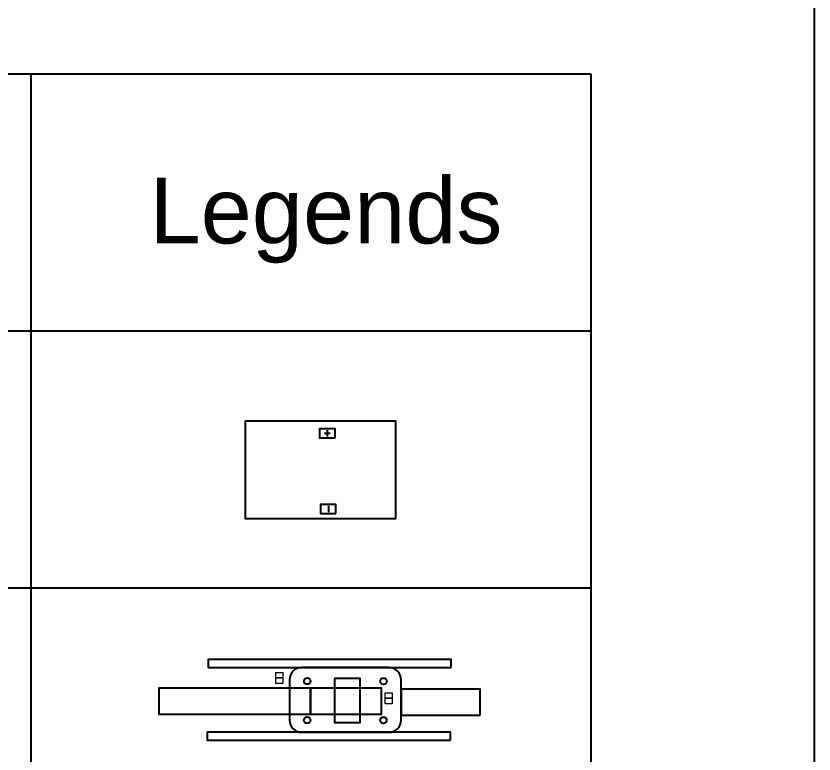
# Model space of a CAD drawing. Header units: millimetres. Extents: x 11482 to 13134, y 681 to 1782.
# Drawn here: x 12819.3 to 12904, y 1399.1 to 1477.4 of the extents above; entities that cross this region are included whole.
import ezdxf
from ezdxf.enums import TextEntityAlignment as Align

# ---------------------------------------------------------------- set-up
doc = ezdxf.new("R2010")
doc.units = ezdxf.units.MM
doc.styles.add('CALIBRI', font='calibri.ttf', dxfattribs={"height": 0.125})
doc.styles.get("Standard").update_dxf_attribs({"font": ''})
doc.styles.get('Standard').set_extended_font_data('SimSun')

# ---------------------------------------------------------------- blocks, each defined once
blk = doc.blocks.new('Frame1')
at = {"color": 0}
blk.add_line((6491.652, 3041.019), (6491.652, 2012.369), dxfattribs=at)
at = {"style": 'CALIBRI'}
for tag, height, p in [('DESIGNER', 5.59, (6559.297, 2111.566)), ('REVIEWER', 5.59, (6559.297, 2078.023)), ('PAGE', 11.628, (6561.297, 2041.746))]:
    blk.add_attdef(tag, text='', height=height, dxfattribs=at).set_placement(p, align=Align.TOP_LEFT)

msp = doc.modelspace()

# ---------------------------------------------------------------- linework, layer by layer
for p, q in [((12820.908, 1471.254), (12880.339, 1471.254)), ((12852.692, 1433.112), (12852.072, 1433.112)), ((12852.423, 1432.805), (12852.423, 1433.455)), ((12852.532, 1424.786), (12852.532, 1425.436))]:
    msp.add_line(p, q)
for points in [[(12880.339, 1471.254), (12880.339, 1171.403), (12747.873, 1171.403), (12747.873, 1471.254), (12820.908, 1471.254)], [(12820.908, 1471.254), (12820.908, 1171.403)], [(12747.873, 1443.995), (12880.339, 1443.995)], [(12747.873, 1416.736), (12880.339, 1416.736)]]:
    msp.add_lwpolyline(points)
for points in [[(12859.669, 1424.107), (12859.669, 1434.435), (12843.673, 1434.435), (12843.673, 1424.107)], [(12853.206, 1432.642), (12853.206, 1433.61), (12851.567, 1433.61), (12851.567, 1432.642)], [(12853.286, 1424.634), (12853.286, 1425.601), (12851.648, 1425.601), (12851.648, 1424.634)], [(12865.542, 1408.285), (12865.542, 1409.154), (12839.738, 1409.154), (12839.738, 1408.285)], [(12853.165, 1407.135), (12853.165, 1402.465), (12855.864, 1402.465), (12855.864, 1407.135)], [(12850.608, 1403.35), (12850.608, 1406.117), (12834.501, 1406.117), (12834.501, 1403.35)], [(12850.608, 1406.11), (12850.608, 1403.35), (12858.126, 1403.35), (12858.126, 1406.11)], [(12868.616, 1403.232), (12868.616, 1406.014), (12860.21, 1406.014), (12860.21, 1403.232)], [(12865.446, 1400.582), (12865.446, 1401.45), (12839.642, 1401.45), (12839.642, 1400.582)]]:
    msp.add_lwpolyline(points, close=True)
at = {"color": 7, "lineweight": 0}
for points in [[(12846.924, 1407.188), (12846.924, 1407.761)], [(12846.924, 1407.761), (12847.679, 1407.761)], [(12847.679, 1407.761), (12847.679, 1407.188)], [(12846.924, 1407.188), (12847.679, 1407.188)], [(12847.679, 1407.188), (12846.924, 1407.188)], [(12846.924, 1406.614), (12846.924, 1407.188)], [(12846.924, 1407.188), (12847.679, 1407.188)], [(12847.679, 1407.188), (12847.679, 1406.614)], [(12847.679, 1406.614), (12846.924, 1406.614)], [(12858.517, 1405.605), (12859.272, 1405.605)], [(12858.517, 1405.032), (12858.517, 1405.605)], [(12859.272, 1405.605), (12859.272, 1405.032)], [(12859.272, 1405.032), (12858.517, 1405.032)], [(12858.517, 1405.032), (12859.272, 1405.032)], [(12858.517, 1404.459), (12858.517, 1405.032)], [(12859.272, 1405.032), (12858.517, 1405.032)], [(12859.272, 1404.459), (12858.517, 1404.459)], [(12859.272, 1405.032), (12859.272, 1404.459)]]:
    msp.add_lwpolyline(points, dxfattribs=at)
msp.add_lwpolyline([(12848.378, 1407.004), (12848.378, 1402.71, 0.414214), (12849.66, 1401.428), (12858.928, 1401.428, 0.414214), (12860.21, 1402.71), (12860.21, 1407.004, 0.414214), (12858.928, 1408.285), (12849.66, 1408.285, 0.414214)], format="xyb", close=True)
for centre in [(12850.26, 1406.86), (12858.344, 1406.841), (12850.254, 1402.723), (12858.338, 1402.704)]:
    msp.add_circle(centre, 0.344)

# ---------------------------------------------------------------- block references
at = {"xscale": 1.026, "yscale": 1.026, "zscale": 1.026}
msp.add_blockref('Frame1', (6243.604, -1360.878), dxfattribs=at)

# ---------------------------------------------------------------- texts
at = {"insert": (12833.525, 1460.254), "char_height": 6.98583, "attachment_point": 1}
msp.add_mtext_dynamic_manual_height_columns('{\\fArial|b0|i0|c0|p34;Legends}', width=23.07594, gutter_width=32.342, heights=[8.145], dxfattribs=at)

doc.saveas('drawing.dxf')
